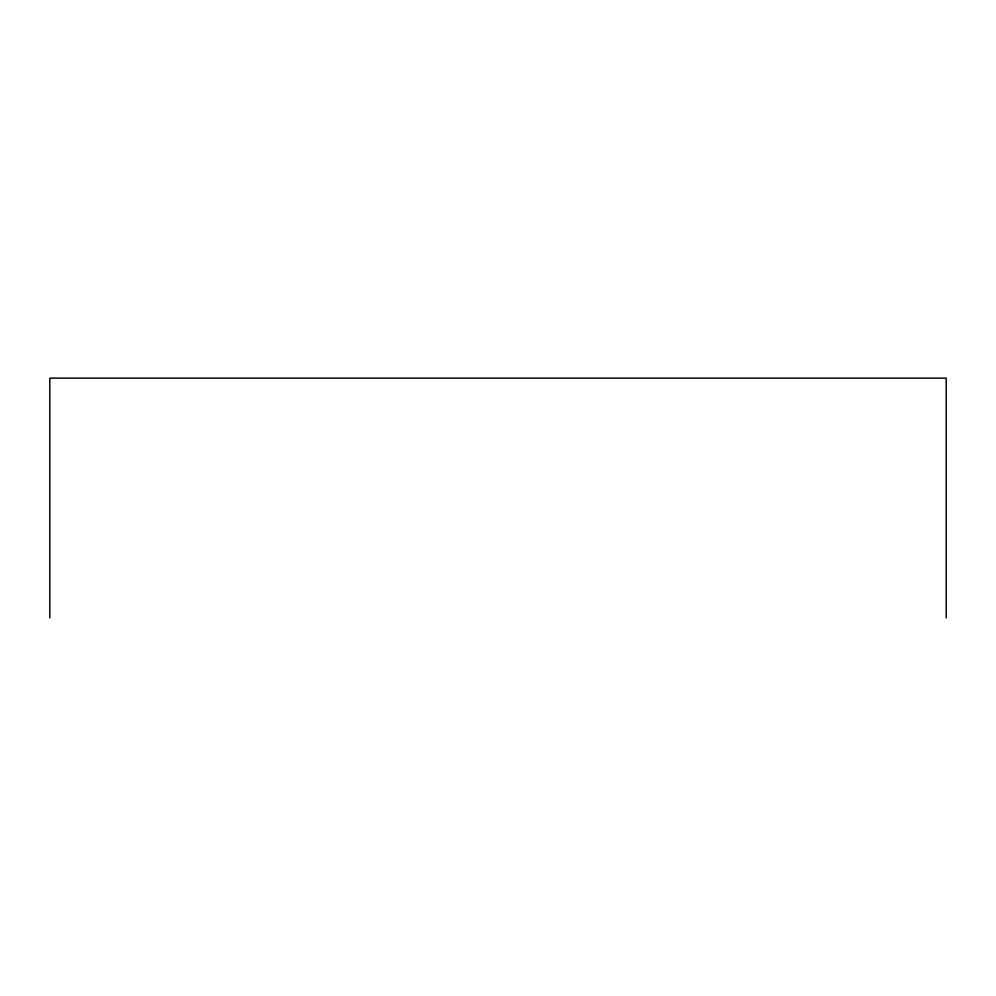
<?xml version="1.0" encoding="UTF-8"?>
<svg xmlns="http://www.w3.org/2000/svg" width="996" height="996" viewBox="0 0 996 996"><rect width="100%" height="100%" fill="white"/><g stroke="black" fill="none" stroke-linecap="round" stroke-linejoin="round"><path stroke-width="1.49" d="M946.2 617.869L946.2 378.131L49.8 378.131L49.8 617.869"/></g></svg>
